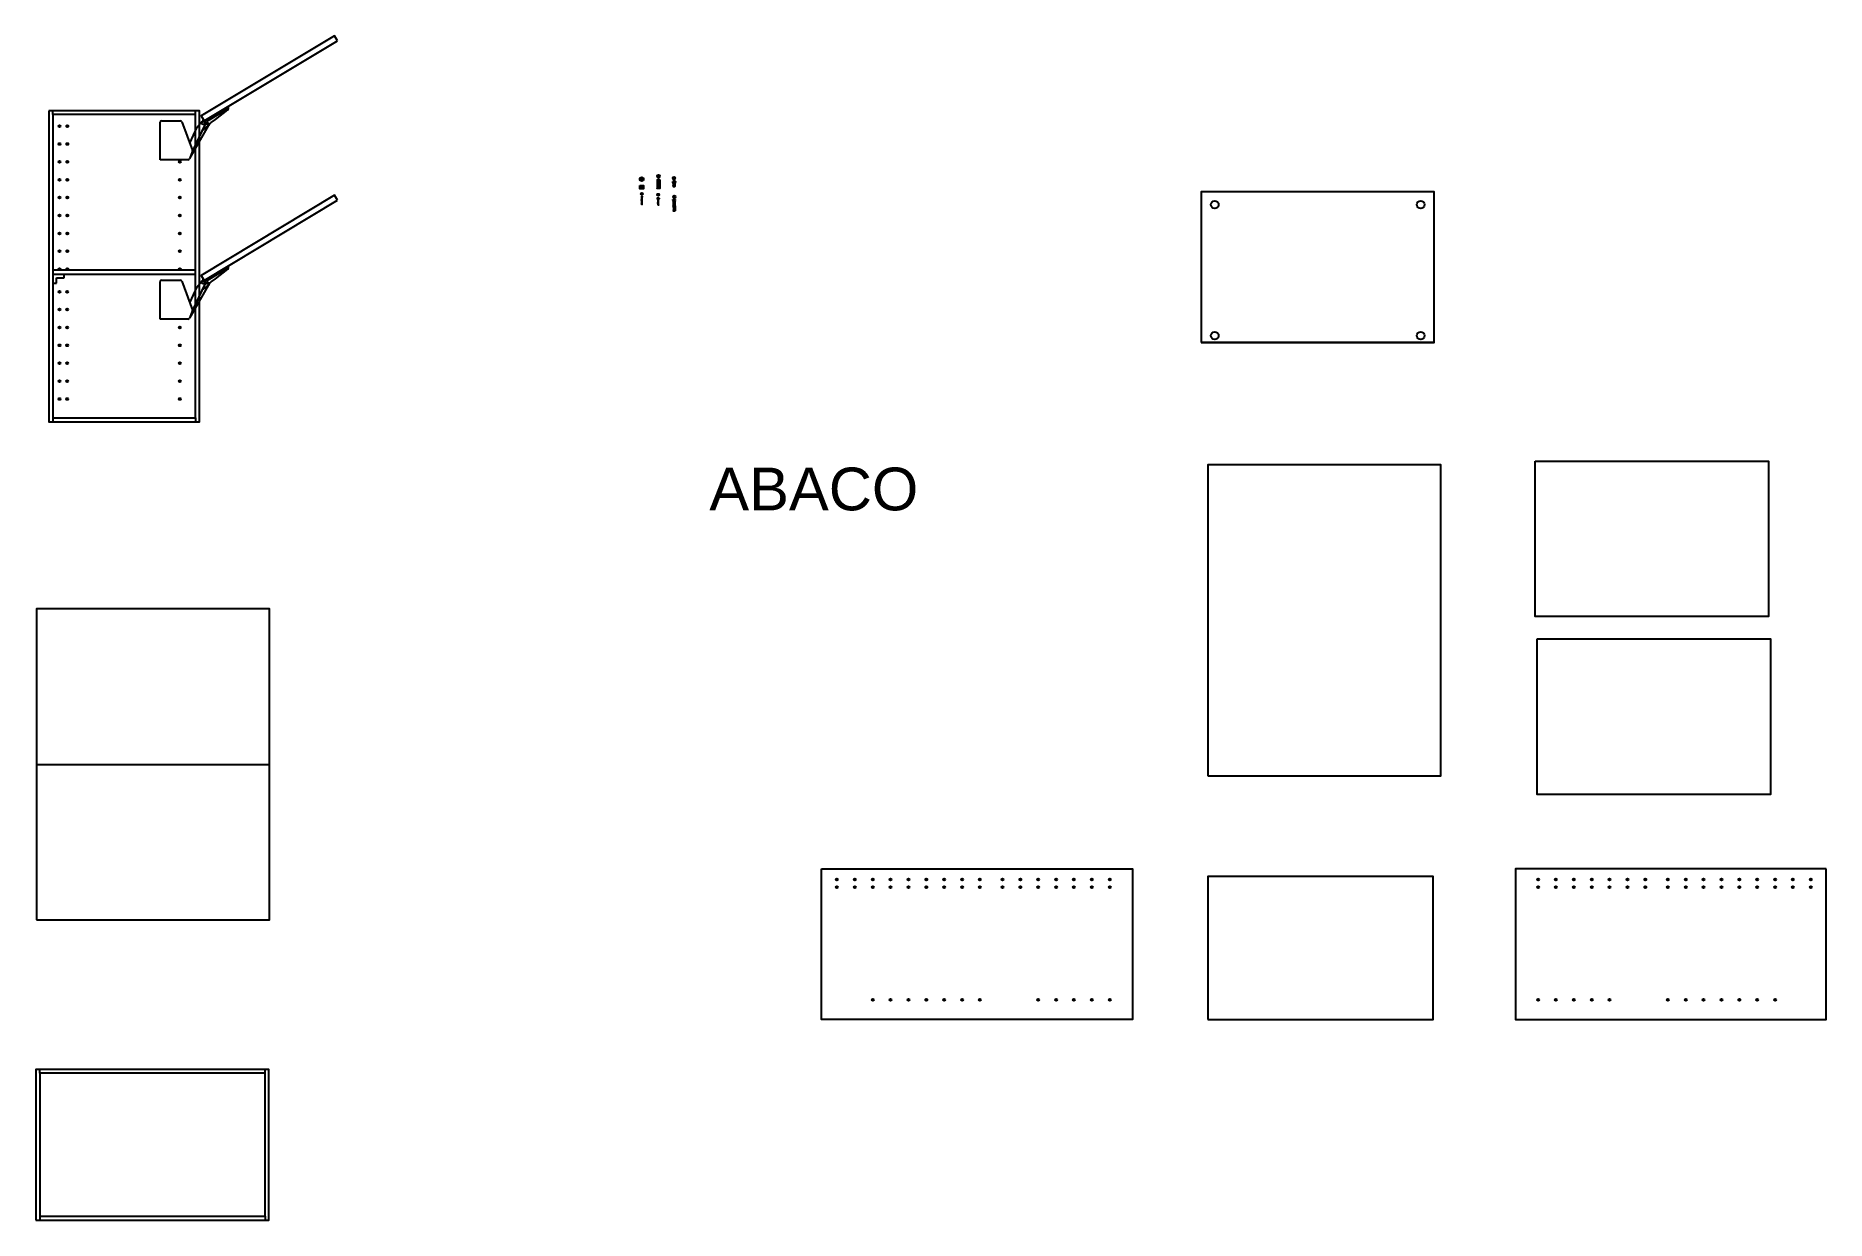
# Model space of a CAD drawing. Header units: inches. Extents: x 93 to 554, y 37 to 342.
import ezdxf

# ---------------------------------------------------------------- set-up
doc = ezdxf.new("R2010")
doc.units = ezdxf.units.IN
doc.header["$MEASUREMENT"] = 0
doc.layers.add('ABACO', color=2, linetype='Continuous')
doc.styles.get("Standard").update_dxf_attribs({"font": 'Arial.ttf'})

# ---------------------------------------------------------------- blocks, each defined once
blk = doc.blocks.new('mecc1')
for p, q in [((39.58, 324.42), (39.58, 330.26)), ((39.8, 330.49), (42.72, 330.49)), ((42.93, 330.34), (44.57, 325.85)), ((44.57, 325.77), (44.11, 324.57)), ((43.9, 324.42), (39.58, 324.42))]:
    blk.add_line(p, q)
for centre, radius, start, end in [((39.8, 330.26), 0.223, 90, 180), ((42.72, 330.26), 0.223, 20.0419, 90), ((44.46, 325.81), 0.111, 339.2869, 20.0419), ((43.9, 324.65), 0.223, 270, 339.2869)]:
    blk.add_arc(centre, radius, start, end)
blk = doc.blocks.new('anta')
blk.add_lwpolyline([(92.24, 357.47), (91.47, 358.76), (57.19, 338.14), (57.96, 336.86)], close=True)

msp = doc.modelspace()

# ---------------------------------------------------------------- linework, layer by layer
for p, q in [((97.26, 321.8), (97.26, 322.8)), ((134.06, 321.8), (134.06, 322.8)), ((136.27, 320.17), (142.39, 323.85)), ((141.34, 322.67), (136.76, 319.94)), ((139.18, 320.59), (142.35, 323.03)), ((141.59, 322.8), (141.34, 322.67)), ((142.51, 323.3), (141.59, 322.8)), ((141.59, 322.8), (141.59, 322.8)), ((142.35, 323.03), (142.51, 323.3)), ((142.36, 323.91), (142.36, 323.91)), ((137.29, 318.88), (132.49, 310.48)), ((132.53, 314.42), (134.43, 318.54)), ((136.48, 319.38), (133.18, 312.3)), ((134.43, 318.54), (135.74, 320.1)), ((135.89, 320.17), (136.27, 320.17)), ((136.55, 319.84), (136.43, 320.04)), ((136.53, 319.53), (136.48, 319.38)), ((136.56, 319.65), (136.53, 319.53)), ((136.55, 319.84), (136.56, 319.78)), ((136.56, 319.78), (136.56, 319.65)), ((136.76, 319.94), (136.64, 320.14)), ((137.63, 319.34), (138.02, 319.75)), ((138.02, 319.75), (139.18, 320.59)), ((248.36, 305.28), (248.78, 305.28)), ((248.36, 305.13), (248.78, 305.13)), ((248.78, 305.7), (248.78, 305.28)), ((248.78, 305.13), (248.78, 304.71)), ((248.93, 305.7), (248.93, 305.28)), ((248.93, 305.28), (249.35, 305.28)), ((248.93, 305.13), (249.35, 305.13)), ((248.93, 305.13), (248.93, 304.71)), ((252.83, 304.98), (253.53, 304.98)), ((252.83, 304.98), (252.83, 302.88)), ((252.93, 305.08), (252.92, 305.08)), ((253.43, 305.08), (252.93, 305.08)), ((252.93, 304.98), (252.93, 302.88)), ((253.03, 302.88), (253.03, 304.98)), ((253.13, 304.98), (253.13, 302.88)), ((253.23, 302.88), (253.23, 304.98)), ((253.33, 304.98), (253.33, 302.88)), ((253.43, 302.88), (253.43, 304.98)), ((253.53, 304.98), (253.53, 302.88)), ((256.83, 304.53), (256.83, 304.61)), ((256.83, 304.61), (257.53, 304.61)), ((256.83, 304.52), (257.53, 304.52)), ((256.94, 304.2), (257.43, 304.2)), ((257.26, 304.2), (256.96, 304.13)), ((257.35, 304.2), (256.96, 304.11)), ((256.99, 304.2), (256.99, 303.32)), ((257.01, 305.5), (257.16, 305.5)), ((257.01, 305.45), (257.16, 305.45)), ((257.16, 305.65), (257.16, 305.5)), ((257.16, 305.45), (257.16, 305.3)), ((257.21, 305.65), (257.21, 305.5)), ((257.21, 305.5), (257.36, 305.5)), ((257.21, 305.45), (257.36, 305.45)), ((257.21, 305.45), (257.21, 305.3)), ((257.38, 304.2), (257.38, 303.32)), ((257.53, 304.61), (257.53, 304.53)), ((249.35, 303.17), (248.35, 303.17)), ((248.35, 302.83), (249.12, 302.83)), ((248.86, 300.55), (248.68, 300.77)), ((248.68, 300.77), (249.14, 300.77)), ((248.73, 301.42), (248.88, 301.42)), ((248.73, 301.37), (248.88, 301.37)), ((248.81, 303.45), (248.81, 303.17)), ((248.98, 300.43), (248.84, 300.4)), ((248.98, 300.41), (248.84, 300.38)), ((248.98, 300.27), (248.84, 300.24)), ((248.98, 300.25), (248.84, 300.22)), ((248.98, 300.11), (248.84, 300.08)), ((248.98, 300.09), (248.84, 300.06)), ((248.98, 299.96), (248.84, 299.93)), ((248.98, 299.94), (248.84, 299.91)), ((248.98, 299.8), (248.84, 299.77)), ((248.98, 299.78), (248.84, 299.75)), ((248.98, 299.64), (248.84, 299.61)), ((248.98, 299.62), (248.84, 299.59)), ((248.86, 300.55), (248.96, 300.55)), ((248.88, 301.57), (248.88, 301.42)), ((248.88, 301.37), (248.88, 301.22)), ((248.9, 303.17), (248.9, 303.45)), ((248.93, 301.57), (248.93, 301.42)), ((248.93, 301.42), (249.08, 301.42)), ((248.93, 301.37), (249.08, 301.37)), ((248.93, 301.37), (248.93, 301.22)), ((249.14, 300.77), (248.96, 300.55)), ((252.83, 302.88), (253.53, 302.88)), ((252.86, 300.28), (252.86, 300.18)), ((252.91, 300.13), (253.31, 300.13)), ((253.43, 302.78), (252.93, 302.78)), ((252.94, 301.23), (253.09, 301.23)), ((252.94, 301.18), (253.09, 301.18)), ((253.15, 300.13), (253.04, 300.11)), ((253.19, 300.12), (253.04, 300.09)), ((253.19, 299.98), (253.04, 299.95)), ((253.19, 299.96), (253.04, 299.93)), ((253.19, 299.82), (253.04, 299.79)), ((253.19, 299.8), (253.04, 299.77)), ((253.19, 299.66), (253.04, 299.63)), ((253.19, 299.64), (253.04, 299.61)), ((253.11, 300.13), (253.06, 300.13)), ((253.09, 301.38), (253.09, 301.23)), ((253.09, 301.18), (253.09, 301.03)), ((253.14, 301.38), (253.14, 301.23)), ((253.14, 301.23), (253.29, 301.23)), ((253.14, 301.18), (253.29, 301.18)), ((253.14, 301.18), (253.14, 301.03)), ((253.36, 300.28), (253.36, 300.18)), ((256.9, 300.68), (257.22, 300.68)), ((256.9, 300.63), (257.22, 300.63)), ((256.9, 299.99), (257.6, 299.99)), ((256.9, 299.79), (256.9, 299.99)), ((257.25, 299.79), (256.9, 299.79)), ((257.41, 304.08), (256.96, 303.98)), ((257.41, 304.06), (256.96, 303.96)), ((257.41, 303.93), (256.96, 303.83)), ((257.41, 303.91), (256.96, 303.81)), ((257.41, 303.78), (256.96, 303.68)), ((257.41, 303.76), (256.96, 303.66)), ((257.41, 303.63), (256.96, 303.53)), ((257.41, 303.61), (256.96, 303.51)), ((257.41, 303.48), (256.96, 303.38)), ((257.41, 303.46), (256.96, 303.36)), ((256.99, 304.12), (256.99, 303.99)), ((256.99, 303.97), (256.99, 303.84)), ((256.99, 303.82), (256.99, 303.69)), ((256.99, 303.67), (256.99, 303.54)), ((256.99, 303.52), (256.99, 303.39)), ((257.01, 303.3), (257.36, 303.3)), ((257.05, 299.64), (257.05, 299.79)), ((257.22, 301.01), (257.22, 300.68)), ((257.22, 300.63), (257.22, 300.31)), ((257.25, 299.79), (257.6, 299.79)), ((257.27, 301.01), (257.27, 300.68)), ((257.27, 300.68), (257.6, 300.68)), ((257.27, 300.63), (257.6, 300.63)), ((257.27, 300.63), (257.27, 300.31)), ((257.39, 299.64), (257.39, 299.79)), ((257.6, 299.79), (257.6, 299.99)), ((248.98, 299.48), (248.84, 299.45)), ((248.98, 299.46), (248.84, 299.43)), ((248.98, 299.32), (248.84, 299.29)), ((248.98, 299.3), (248.84, 299.27)), ((248.98, 299.16), (248.84, 299.13)), ((248.98, 299.14), (248.84, 299.11)), ((248.98, 299.01), (248.84, 298.98)), ((248.98, 298.99), (248.84, 298.96)), ((248.98, 298.85), (248.84, 298.82)), ((248.98, 298.83), (248.84, 298.8)), ((248.86, 298.72), (248.87, 298.67)), ((248.96, 298.69), (248.86, 298.67)), ((248.96, 298.67), (248.86, 298.65)), ((248.88, 298.65), (248.91, 298.57)), ((248.94, 298.66), (248.91, 298.57)), ((248.96, 298.72), (248.95, 298.68)), ((253.19, 299.51), (253.04, 299.48)), ((253.19, 299.49), (253.04, 299.46)), ((253.19, 299.35), (253.04, 299.32)), ((253.19, 299.33), (253.04, 299.3)), ((253.19, 299.19), (253.04, 299.16)), ((253.19, 299.17), (253.04, 299.14)), ((253.19, 299.03), (253.04, 299)), ((253.19, 299.01), (253.04, 298.98)), ((253.19, 298.87), (253.04, 298.84)), ((253.19, 298.85), (253.04, 298.82)), ((253.19, 298.72), (253.04, 298.69)), ((253.19, 298.7), (253.04, 298.67)), ((253.06, 298.58), (253.08, 298.54)), ((253.17, 298.55), (253.07, 298.53)), ((253.17, 298.53), (253.07, 298.51)), ((253.09, 298.52), (253.11, 298.43)), ((253.15, 298.53), (253.11, 298.43)), ((253.16, 298.58), (253.15, 298.55)), ((257, 298.39), (257, 299.44)), ((257.46, 297.51), (257.01, 297.42)), ((257.46, 297.49), (257.01, 297.4)), ((257.46, 297.36), (257.01, 297.27)), ((257.46, 297.34), (257.01, 297.25)), ((257.46, 297.96), (257.02, 297.87)), ((257.46, 297.94), (257.02, 297.85)), ((257.46, 297.81), (257.02, 297.72)), ((257.46, 297.79), (257.02, 297.7)), ((257.46, 297.66), (257.02, 297.57)), ((257.46, 297.64), (257.02, 297.55)), ((257.46, 297.21), (257.02, 297.12)), ((257.46, 297.19), (257.02, 297.1)), ((257.05, 298.19), (257.05, 297.87)), ((257.05, 297.85), (257.05, 297.72)), ((257.05, 297.7), (257.05, 297.57)), ((257.05, 297.55), (257.05, 297.42)), ((257.05, 297.4), (257.05, 297.27)), ((257.05, 297.25), (257.05, 297.12)), ((257.05, 297.1), (257.05, 297.05)), ((257.1, 299.44), (257.1, 298.39)), ((257.13, 299.44), (257.13, 298.39)), ((257.24, 296.99), (257.14, 296.99)), ((257.35, 296.99), (257.25, 296.99)), ((257.36, 299.44), (257.36, 298.39)), ((257.39, 299.44), (257.39, 298.39)), ((257.45, 297.94), (257.44, 297.81)), ((257.44, 297.79), (257.44, 297.66)), ((257.44, 297.64), (257.44, 297.51)), ((257.44, 297.49), (257.44, 297.36)), ((257.44, 297.34), (257.44, 297.21)), ((257.44, 297.19), (257.44, 297.05)), ((257.45, 298.19), (257.45, 297.96)), ((257.49, 298.39), (257.49, 299.44)), ((136.27, 279.17), (142.39, 282.85)), ((141.34, 281.67), (136.76, 278.94)), ((139.18, 279.59), (142.35, 282.03)), ((141.59, 281.8), (141.34, 281.67)), ((142.51, 282.3), (141.59, 281.8)), ((141.59, 281.8), (141.59, 281.8)), ((142.35, 282.03), (142.51, 282.3)), ((142.36, 282.91), (142.36, 282.91)), ((97.26, 278.45), (98.26, 278.45)), ((98.26, 278.45), (98.26, 279.8)), ((98.26, 279.8), (100.26, 279.8)), ((100.26, 279.8), (100.26, 280.8)), ((137.29, 277.88), (132.49, 269.48)), ((132.53, 273.42), (134.43, 277.54)), ((136.48, 278.38), (133.18, 271.3)), ((134.43, 277.54), (135.74, 279.1)), ((135.98, 277.05), (135.88, 277.1)), ((135.89, 279.17), (136.27, 279.17)), ((136.55, 278.84), (136.43, 279.04)), ((136.53, 278.53), (136.48, 278.38)), ((136.56, 278.65), (136.53, 278.53)), ((136.55, 278.84), (136.56, 278.78)), ((136.56, 278.78), (136.56, 278.65)), ((136.76, 278.94), (136.64, 279.14)), ((137.63, 278.34), (138.02, 278.75)), ((138.02, 278.75), (139.18, 279.59)), ((97.26, 243.8), (97.26, 242.8)), ((134.06, 243.8), (134.06, 242.8)), ((93.06, 154.64), (153.06, 154.64)), ((93.92, 75.2), (93.92, 76.2)), ((151.92, 75.2), (151.92, 76.2)), ((93.92, 38.4), (93.92, 37.4)), ((151.92, 38.4), (151.92, 37.4))]:
    msp.add_line(p, q)
for points in [[(96.26, 322.8), (96.26, 242.8), (135.06, 242.8), (135.06, 322.8)], [(97.26, 321.8), (97.26, 243.8), (134.06, 243.8), (134.06, 321.8)], [(97.26, 280.8), (134.06, 280.8), (134.06, 281.8), (97.26, 281.8)], [(93.06, 114.64), (153.06, 114.64), (153.06, 194.64), (93.06, 194.64)], [(92.92, 37.4), (152.92, 37.4), (152.92, 76.2), (92.92, 76.2)], [(93.92, 38.4), (151.92, 38.4), (151.92, 75.2), (93.92, 75.2)]]:
    msp.add_lwpolyline(points, close=True)
for points in [[(135.98, 318.05), (136.04, 318.01), (136.17, 318.01), (137.29, 318.88)], [(257.16, 305.5), (257.01, 305.5), (257.01, 305.45)], [(257.21, 305.5), (257.21, 305.65), (257.16, 305.65)], [(257.21, 305.45), (257.21, 305.3), (257.16, 305.3)], [(257.21, 305.5), (257.36, 305.5), (257.36, 305.45)], [(248.35, 303.54), (249.35, 303.54), (249.35, 302.74), (248.35, 302.74), (248.35, 303.54)], [(248.35, 303.54), (248.35, 303.45), (249.35, 303.45)], [(248.35, 303.17), (248.44, 303.17), (248.44, 303.45)], [(249.12, 303.07), (248.35, 303.07)], [(248.88, 301.42), (248.73, 301.42), (248.73, 301.37)], [(248.86, 300.09), (248.86, 300.55)], [(248.86, 300.09), (248.86, 300.23)], [(248.86, 299.93), (248.86, 300.07)], [(248.86, 299.77), (248.86, 299.91)], [(248.86, 299.61), (248.86, 299.75)], [(248.86, 299.46), (248.86, 299.59)], [(248.93, 301.42), (248.93, 301.57), (248.88, 301.57)], [(248.93, 301.37), (248.93, 301.22), (248.88, 301.22)], [(248.93, 301.42), (249.08, 301.42), (249.08, 301.37)], [(248.96, 300.11), (248.96, 300.55)], [(248.96, 299.95), (248.96, 300.09)], [(248.96, 299.79), (248.96, 299.93)], [(248.96, 299.63), (248.96, 299.77)], [(248.96, 299.48), (248.96, 299.61)], [(249.2, 302.92), (249.2, 302.99)], [(249.35, 303.17), (249.26, 303.17), (249.26, 303.45)], [(253.09, 301.23), (252.94, 301.23), (252.94, 301.18)], [(253.06, 300.11), (253.06, 300.13)], [(253.06, 299.95), (253.06, 300.09)], [(253.06, 299.8), (253.06, 299.93)], [(253.06, 299.64), (253.06, 299.78)], [(253.06, 299.48), (253.06, 299.62)], [(253.14, 301.23), (253.14, 301.38), (253.09, 301.38)], [(253.14, 301.18), (253.14, 301.03), (253.09, 301.03)], [(253.14, 301.23), (253.29, 301.23), (253.29, 301.18)], [(253.16, 299.98), (253.16, 300.11)], [(253.16, 299.82), (253.16, 299.96)], [(253.16, 299.66), (253.16, 299.8)], [(253.16, 299.5), (253.16, 299.64)], [(257.25, 299.64), (256.95, 299.64)], [(257.25, 299.64), (257.54, 299.64)], [(248.86, 299.3), (248.86, 299.44)], [(248.86, 299.14), (248.86, 299.28)], [(248.86, 298.98), (248.86, 299.12)], [(248.86, 298.82), (248.86, 298.96)], [(248.86, 298.82), (248.86, 298.96)], [(248.86, 298.72), (248.86, 298.8)], [(248.96, 299.32), (248.96, 299.46)], [(248.96, 299.16), (248.96, 299.3)], [(248.96, 299), (248.96, 299.14)], [(248.96, 298.84), (248.96, 298.98)], [(248.96, 298.72), (248.96, 298.82)], [(253.06, 299.32), (253.06, 299.46)], [(253.06, 299.16), (253.06, 299.3)], [(253.06, 299.01), (253.06, 299.14)], [(253.06, 298.85), (253.06, 298.99)], [(253.06, 298.69), (253.06, 298.83)], [(253.06, 298.58), (253.06, 298.67)], [(253.16, 299.34), (253.16, 299.48)], [(253.16, 299.19), (253.16, 299.32)], [(253.16, 299.03), (253.16, 299.17)], [(253.16, 298.87), (253.16, 299.01)], [(253.16, 298.71), (253.16, 298.85)], [(253.16, 298.58), (253.16, 298.69)], [(256.95, 298.19), (257.25, 298.19)], [(257.02, 297.1), (257.05, 297.1), (257.05, 297.05)], [(257.1, 299.29), (257.1, 299.29)], [(257.54, 298.19), (257.25, 298.19)], [(257.39, 299.29), (257.39, 299.29)], [(135.98, 277.05), (136.04, 277.01), (136.17, 277.01), (137.29, 277.88)]]:
    msp.add_lwpolyline(points)
for centre, radius in [((141.7, 323.28), 0.0831), ((142.08, 323.34), 0.0831), ((99.03, 318.85), 0.25), ((101.03, 318.85), 0.25), ((135.97, 319.63), 0.371), ((136.95, 320.41), 0.0831), ((137.16, 319.42), 0.261), ((137.21, 320.57), 0.104), ((138.93, 321.52), 0.0831), ((140.04, 322.16), 0.0831), ((99.03, 314.25), 0.25), ((101.03, 314.25), 0.25), ((99.03, 309.65), 0.25), ((101.03, 309.65), 0.25), ((130.02, 309.65), 0.25), ((99.03, 305.05), 0.25), ((101.03, 305.05), 0.25), ((130.02, 305.05), 0.25), ((248.85, 305.2), 0.5), ((253.18, 305.99), 0.35), ((253.18, 305.99), 0.267), ((257.18, 305.47), 0.35), ((99.03, 300.45), 0.25), ((101.03, 300.45), 0.25), ((130.02, 300.45), 0.25), ((248.91, 301.4), 0.25), ((253.11, 301.21), 0.25), ((257.25, 300.66), 0.35), ((99.03, 295.85), 0.25), ((101.03, 295.85), 0.25), ((130.02, 295.85), 0.25), ((99.03, 291.25), 0.25), ((101.03, 291.25), 0.25), ((130.02, 291.25), 0.25), ((99.03, 286.65), 0.25), ((101.03, 286.65), 0.25), ((130.02, 286.65), 0.25), ((99.03, 282.05), 0.25), ((101.03, 282.05), 0.25), ((130.02, 282.05), 0.25), ((140.04, 281.16), 0.0831), ((141.7, 282.28), 0.0831), ((142.08, 282.34), 0.0831), ((99, 276.25), 0.25), ((101, 276.25), 0.25), ((135.97, 278.63), 0.371), ((136.95, 279.41), 0.0831), ((137.16, 278.42), 0.261), ((137.21, 279.57), 0.104), ((138.93, 280.52), 0.0831), ((99, 271.65), 0.25), ((101, 271.65), 0.25), ((99, 267.05), 0.25), ((101, 267.05), 0.25), ((130.02, 267.05), 0.25), ((99, 262.45), 0.25), ((99, 262.45), 0.25), ((101, 262.45), 0.25), ((101, 262.45), 0.25), ((130.02, 262.45), 0.25), ((99, 257.85), 0.25), ((101, 257.85), 0.25), ((130.02, 257.85), 0.25), ((99, 253.25), 0.25), ((101, 253.25), 0.25), ((130.02, 253.25), 0.25), ((99, 248.65), 0.25), ((101, 248.65), 0.25), ((130.02, 248.65), 0.25)]:
    msp.add_circle(centre, radius)
for centre, radius, start, end in [((142, 323.48), 0.54, 340.6748, 43.3978), ((135.89, 319.97), 0.2, 90, 139.8872), ((136.63, 319.9), 0.25, 87.4085, 145.319), ((137.12, 319.36), 0.514, 289.5694, 357.5735), ((256.85, 304.53), 0.02, 180, 198.2952), ((257.51, 304.53), 0.02, 341.7048, 0), ((257.01, 303.32), 0.02, 180, 270), ((257.36, 303.32), 0.02, 270, 0), ((142, 282.48), 0.54, 340.6748, 43.3978), ((135.89, 278.97), 0.2, 90, 139.8872), ((136.63, 278.9), 0.25, 87.4085, 145.319), ((137.12, 278.36), 0.514, 289.5694, 357.5735)]:
    msp.add_arc(centre, radius, start, end)
for points in [[(252.93, 305.08), (252.89, 305.08), (252.83, 305.03), (252.83, 304.98)], [(253.53, 304.98), (253.53, 305.03), (253.48, 305.08), (253.43, 305.08)], [(257.18, 304.8), (257.18, 304.8), (256.83, 304.8), (256.83, 304.61)], [(256.94, 304.2), (256.83, 304.2), (256.87, 304.41), (256.84, 304.52)], [(256.96, 304.11), (256.95, 304.11), (256.95, 304.13), (256.96, 304.13)], [(257.18, 304.8), (257.18, 304.8), (257.53, 304.8), (257.53, 304.61)], [(257.53, 304.52), (257.5, 304.41), (257.54, 304.2), (257.43, 304.2)], [(248.84, 300.38), (248.83, 300.38), (248.83, 300.4), (248.84, 300.4)], [(248.84, 300.22), (248.83, 300.22), (248.83, 300.24), (248.84, 300.24)], [(248.84, 300.06), (248.83, 300.06), (248.83, 300.08), (248.84, 300.08)], [(248.84, 299.91), (248.83, 299.9), (248.83, 299.92), (248.84, 299.93)], [(248.84, 299.75), (248.83, 299.75), (248.83, 299.77), (248.84, 299.77)], [(248.84, 299.59), (248.83, 299.59), (248.83, 299.61), (248.84, 299.61)], [(248.98, 300.41), (248.98, 300.41), (248.98, 300.43), (248.98, 300.43)], [(248.98, 300.25), (248.98, 300.25), (248.98, 300.27), (248.98, 300.27)], [(248.98, 300.09), (248.98, 300.1), (248.98, 300.12), (248.98, 300.11)], [(248.98, 299.94), (248.98, 299.94), (248.98, 299.96), (248.98, 299.96)], [(248.98, 299.78), (248.98, 299.78), (248.98, 299.8), (248.98, 299.8)], [(248.98, 299.62), (248.98, 299.62), (248.98, 299.64), (248.98, 299.64)], [(249.2, 302.99), (249.2, 303.03), (249.16, 303.07), (249.12, 303.07)], [(249.2, 302.92), (249.2, 302.88), (249.16, 302.83), (249.12, 302.83)], [(252.93, 302.78), (252.89, 302.78), (252.83, 302.83), (252.83, 302.88)], [(252.86, 300.28), (252.86, 300.38), (253.02, 300.43), (253.11, 300.43)], [(252.91, 300.13), (252.89, 300.13), (252.86, 300.16), (252.86, 300.18)], [(253.04, 300.09), (253.04, 300.09), (253.04, 300.11), (253.04, 300.11)], [(253.04, 299.93), (253.04, 299.93), (253.04, 299.95), (253.04, 299.95)], [(253.04, 299.77), (253.04, 299.77), (253.04, 299.79), (253.04, 299.79)], [(253.04, 299.61), (253.04, 299.61), (253.04, 299.63), (253.04, 299.63)], [(253.36, 300.28), (253.36, 300.38), (253.21, 300.43), (253.11, 300.43)], [(253.19, 300.12), (253.19, 300.12), (253.19, 300.13), (253.19, 300.13)], [(253.19, 299.96), (253.19, 299.96), (253.19, 299.98), (253.19, 299.98)], [(253.19, 299.8), (253.19, 299.8), (253.19, 299.82), (253.19, 299.82)], [(253.19, 299.64), (253.19, 299.65), (253.19, 299.67), (253.19, 299.66)], [(253.31, 300.13), (253.34, 300.13), (253.36, 300.16), (253.36, 300.18)], [(253.53, 302.88), (253.53, 302.83), (253.48, 302.78), (253.43, 302.78)], [(257, 299.44), (257, 299.51), (256.88, 299.64), (256.95, 299.64)], [(256.96, 303.96), (256.95, 303.96), (256.95, 303.98), (256.96, 303.98)], [(256.96, 303.81), (256.95, 303.81), (256.95, 303.83), (256.96, 303.83)], [(256.96, 303.66), (256.95, 303.66), (256.95, 303.68), (256.96, 303.68)], [(256.96, 303.51), (256.95, 303.51), (256.95, 303.53), (256.96, 303.53)], [(256.96, 303.36), (256.95, 303.36), (256.95, 303.38), (256.96, 303.38)], [(257.41, 304.06), (257.41, 304.06), (257.41, 304.08), (257.41, 304.08)], [(257.41, 303.91), (257.41, 303.91), (257.41, 303.93), (257.41, 303.93)], [(257.41, 303.76), (257.41, 303.76), (257.41, 303.78), (257.41, 303.78)], [(257.41, 303.61), (257.41, 303.61), (257.41, 303.63), (257.41, 303.63)], [(257.41, 303.46), (257.41, 303.46), (257.41, 303.48), (257.41, 303.48)], [(257.49, 299.44), (257.49, 299.51), (257.61, 299.64), (257.54, 299.64)], [(248.84, 299.43), (248.83, 299.43), (248.83, 299.45), (248.84, 299.45)], [(248.84, 299.27), (248.83, 299.27), (248.83, 299.29), (248.84, 299.29)], [(248.84, 299.11), (248.83, 299.11), (248.83, 299.13), (248.84, 299.13)], [(248.84, 298.96), (248.83, 298.95), (248.83, 298.97), (248.84, 298.98)], [(248.84, 298.8), (248.83, 298.8), (248.83, 298.82), (248.84, 298.82)], [(248.86, 298.65), (248.85, 298.64), (248.85, 298.66), (248.86, 298.67)], [(248.96, 298.67), (248.97, 298.67), (248.97, 298.69), (248.96, 298.69)], [(248.98, 299.46), (248.98, 299.46), (248.98, 299.48), (248.98, 299.48)], [(248.98, 299.3), (248.98, 299.3), (248.98, 299.32), (248.98, 299.32)], [(248.98, 299.14), (248.98, 299.15), (248.98, 299.17), (248.98, 299.16)], [(248.98, 298.99), (248.98, 298.99), (248.98, 299.01), (248.98, 299.01)], [(248.98, 298.83), (248.98, 298.83), (248.98, 298.85), (248.98, 298.85)], [(253.04, 299.46), (253.04, 299.45), (253.04, 299.47), (253.04, 299.48)], [(253.04, 299.3), (253.04, 299.3), (253.04, 299.32), (253.04, 299.32)], [(253.04, 299.14), (253.04, 299.14), (253.04, 299.16), (253.04, 299.16)], [(253.04, 298.98), (253.04, 298.98), (253.04, 299), (253.04, 299)], [(253.04, 298.82), (253.04, 298.82), (253.04, 298.84), (253.04, 298.84)], [(253.04, 298.67), (253.04, 298.66), (253.04, 298.68), (253.04, 298.69)], [(253.07, 298.51), (253.06, 298.51), (253.06, 298.53), (253.07, 298.53)], [(253.17, 298.53), (253.17, 298.54), (253.17, 298.56), (253.17, 298.55)], [(253.19, 299.49), (253.19, 299.49), (253.19, 299.51), (253.19, 299.51)], [(253.19, 299.33), (253.19, 299.33), (253.19, 299.35), (253.19, 299.35)], [(253.19, 299.17), (253.19, 299.17), (253.19, 299.19), (253.19, 299.19)], [(253.19, 299.01), (253.19, 299.01), (253.19, 299.03), (253.19, 299.03)], [(253.19, 298.85), (253.19, 298.86), (253.19, 298.88), (253.19, 298.87)], [(253.19, 298.7), (253.19, 298.7), (253.19, 298.72), (253.19, 298.72)], [(256.95, 298.19), (256.88, 298.19), (257, 298.32), (257, 298.39)], [(257.02, 297.85), (257.01, 297.85), (257.01, 297.87), (257.02, 297.87)], [(257.02, 297.7), (257.01, 297.7), (257.01, 297.72), (257.02, 297.72)], [(257.02, 297.55), (257.01, 297.55), (257.01, 297.57), (257.02, 297.57)], [(257.01, 297.4), (257.01, 297.4), (257.01, 297.42), (257.01, 297.42)], [(257.01, 297.25), (257.01, 297.25), (257.01, 297.27), (257.01, 297.27)], [(257.02, 297.1), (257.01, 297.09), (257.01, 297.11), (257.02, 297.12)], [(257.14, 296.99), (257.11, 296.99), (257.05, 297.01), (257.05, 297.05)], [(257.25, 299.51), (257.14, 299.5), (257.1, 299.48), (257.1, 299.44)], [(257.25, 298.32), (257.14, 298.33), (257.1, 298.35), (257.1, 298.39)], [(257.25, 299.51), (257.35, 299.5), (257.39, 299.48), (257.39, 299.44)], [(257.25, 298.32), (257.35, 298.33), (257.39, 298.35), (257.39, 298.39)], [(257.35, 296.99), (257.38, 296.99), (257.44, 297.01), (257.44, 297.05)], [(257.46, 297.94), (257.47, 297.94), (257.47, 297.96), (257.46, 297.96)], [(257.46, 297.79), (257.47, 297.79), (257.47, 297.81), (257.46, 297.81)], [(257.46, 297.64), (257.47, 297.64), (257.47, 297.66), (257.46, 297.66)], [(257.46, 297.49), (257.47, 297.49), (257.47, 297.51), (257.46, 297.51)], [(257.46, 297.34), (257.47, 297.34), (257.47, 297.36), (257.46, 297.36)], [(257.46, 297.19), (257.47, 297.19), (257.47, 297.21), (257.46, 297.21)], [(257.54, 298.19), (257.61, 298.19), (257.49, 298.32), (257.49, 298.39)]]:
    msp.add_open_spline(points, degree=3)
at = {"layer": 'ABACO'}
for points in [[(392.85, 263.15), (452.85, 263.15), (452.85, 301.95), (392.85, 301.95)], [(394.55, 151.73), (454.55, 151.73), (454.55, 231.73), (394.55, 231.73)], [(478.83, 232.69), (538.83, 232.69), (538.83, 192.69), (478.83, 192.69)], [(479.36, 186.91), (539.36, 186.91), (539.36, 146.91), (479.36, 146.91)], [(295.16, 127.81), (375.16, 127.81), (375.16, 89.01), (295.16, 89.01)], [(394.55, 89.01), (452.55, 89.01), (452.55, 125.81), (394.55, 125.81)], [(553.71, 127.81), (473.71, 127.81), (473.71, 89.01), (553.71, 89.01)]]:
    msp.add_lwpolyline(points, close=True, dxfattribs=at)
msp.add_lwpolyline([(452.85, 263.15), (392.85, 263.15)], dxfattribs=at)
for centre, radius in [((396.35, 298.65), 1), ((449.35, 298.65), 1), ((396.35, 264.95), 1), ((449.35, 264.95), 1), ((299.11, 125.04), 0.25), ((303.71, 125.04), 0.25), ((308.31, 125.04), 0.25), ((312.91, 125.04), 0.25), ((317.51, 125.04), 0.25), ((322.11, 125.04), 0.25), ((326.71, 125.04), 0.25), ((331.31, 125.04), 0.25), ((335.91, 125.04), 0.25), ((341.71, 125.07), 0.25), ((346.31, 125.07), 0.25), ((350.91, 125.07), 0.25), ((355.51, 125.07), 0.25), ((355.51, 125.07), 0.25), ((360.11, 125.07), 0.25), ((364.71, 125.07), 0.25), ((369.31, 125.07), 0.25), ((479.56, 125.07), 0.25), ((484.16, 125.07), 0.25), ((488.76, 125.07), 0.25), ((493.36, 125.07), 0.25), ((493.36, 125.07), 0.25), ((497.96, 125.07), 0.25), ((502.56, 125.07), 0.25), ((507.16, 125.07), 0.25), ((512.96, 125.04), 0.25), ((517.56, 125.04), 0.25), ((522.16, 125.04), 0.25), ((526.76, 125.04), 0.25), ((531.36, 125.04), 0.25), ((535.96, 125.04), 0.25), ((540.56, 125.04), 0.25), ((545.16, 125.04), 0.25), ((549.76, 125.04), 0.25), ((299.11, 123.04), 0.25), ((303.71, 123.04), 0.25), ((308.31, 123.04), 0.25), ((312.91, 123.04), 0.25), ((317.51, 123.04), 0.25), ((322.11, 123.04), 0.25), ((326.71, 123.04), 0.25), ((331.31, 123.04), 0.25), ((335.91, 123.04), 0.25), ((341.71, 123.07), 0.25), ((346.31, 123.07), 0.25), ((350.91, 123.07), 0.25), ((355.51, 123.07), 0.25), ((355.51, 123.07), 0.25), ((360.11, 123.07), 0.25), ((364.71, 123.07), 0.25), ((369.31, 123.07), 0.25), ((479.56, 123.07), 0.25), ((484.16, 123.07), 0.25), ((488.76, 123.07), 0.25), ((493.36, 123.07), 0.25), ((493.36, 123.07), 0.25), ((497.96, 123.07), 0.25), ((502.56, 123.07), 0.25), ((507.16, 123.07), 0.25), ((512.96, 123.04), 0.25), ((517.56, 123.04), 0.25), ((522.16, 123.04), 0.25), ((526.76, 123.04), 0.25), ((531.36, 123.04), 0.25), ((535.96, 123.04), 0.25), ((540.56, 123.04), 0.25), ((545.16, 123.04), 0.25), ((549.76, 123.04), 0.25), ((308.31, 94.05), 0.25), ((312.91, 94.05), 0.25), ((317.51, 94.05), 0.25), ((322.11, 94.05), 0.25), ((326.71, 94.05), 0.25), ((331.31, 94.05), 0.25), ((335.91, 94.05), 0.25), ((350.91, 94.05), 0.25), ((355.51, 94.05), 0.25), ((360.11, 94.05), 0.25), ((364.71, 94.05), 0.25), ((369.31, 94.05), 0.25), ((479.56, 94.05), 0.25), ((484.16, 94.05), 0.25), ((488.76, 94.05), 0.25), ((493.36, 94.05), 0.25), ((497.96, 94.05), 0.25), ((512.96, 94.05), 0.25), ((517.56, 94.05), 0.25), ((522.16, 94.05), 0.25), ((526.76, 94.05), 0.25), ((531.36, 94.05), 0.25), ((535.96, 94.05), 0.25), ((540.56, 94.05), 0.25)]:
    msp.add_circle(centre, radius, dxfattribs=at)

# ---------------------------------------------------------------- block references
for p in [(78.31, -16.69), (78.31, -57.69)]:
    msp.add_blockref('anta', p)
at = {"xscale": 1.654965260202731, "yscale": 1.654965260202731, "zscale": 1.654965260202731}
for p in [(59.46, -226.73), (59.46, -267.73)]:
    msp.add_blockref('mecc1', p, dxfattribs=at)

# ---------------------------------------------------------------- texts
at = {"layer": 'ABACO', "insert": (266.26, 231), "char_height": 11, "attachment_point": 1}
msp.add_mtext_dynamic_manual_height_columns('ABACO', width=126.2078, gutter_width=1, heights=[0], dxfattribs=at)

doc.saveas('drawing.dxf')
